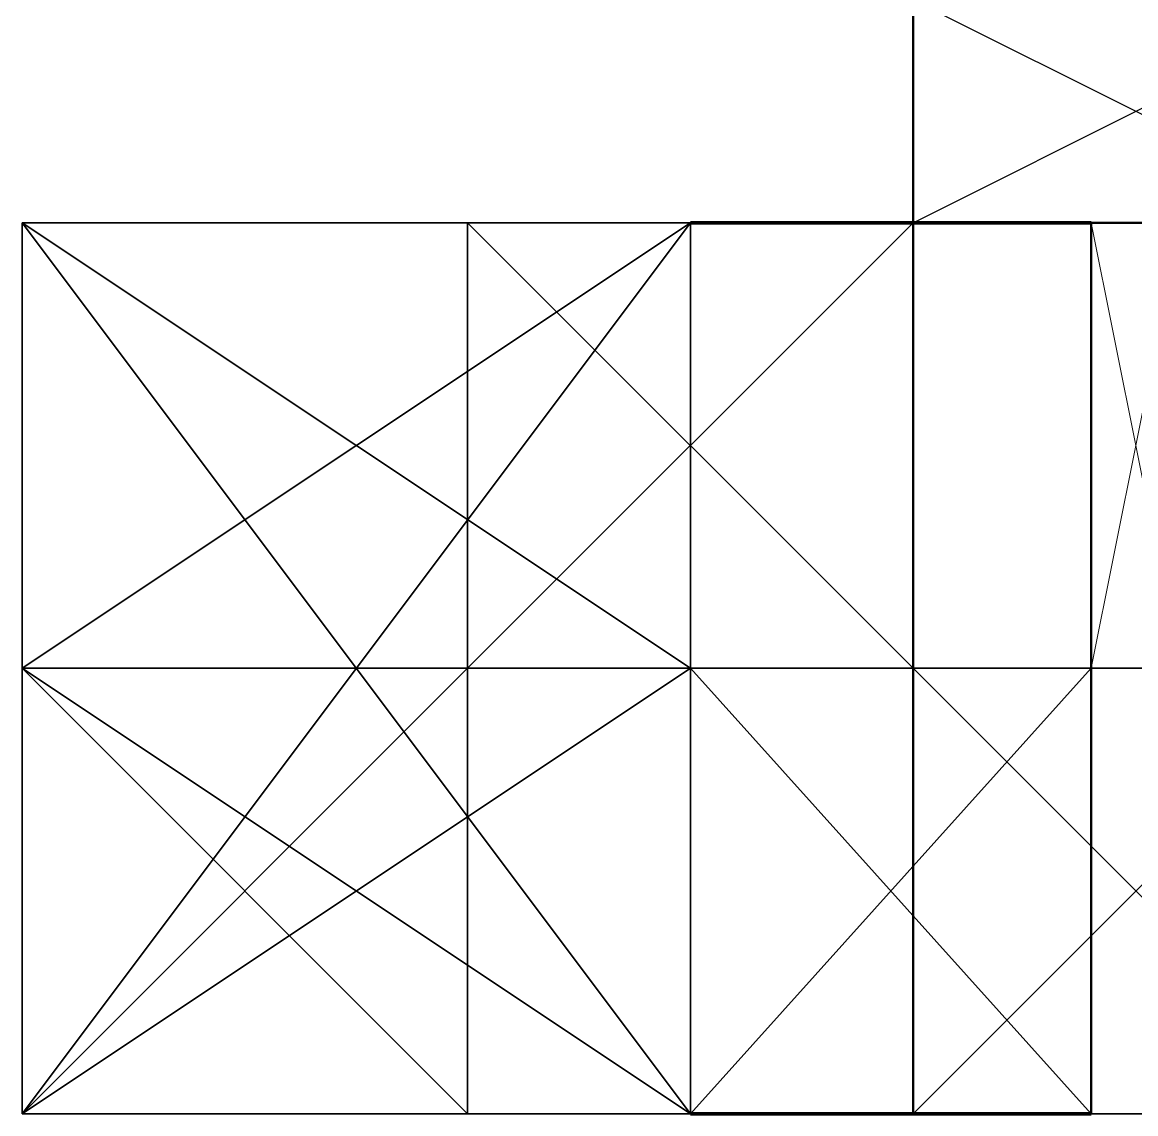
# Model space of a CAD drawing. Header units: metres. Extents: x 0 to 40, y 0 to 40.
# Drawn here: x 0 to 20, y 0 to 19.6 of the extents above; entities that cross this region are included whole.
import ezdxf

# ---------------------------------------------------------------- set-up
doc = ezdxf.new("R2010")
doc.units = ezdxf.units.M
for name, color, linetype, lineweight in [('beam_x', 3, 'Continuous', 35), ('beam_y', 30, 'Continuous', 35), ('brace_floor', 7, 'Continuous', 18), ('brace_space', 250, 'Continuous', 35), ('brace_xz', 1, 'Continuous', 25), ('brace_yz', 6, 'Continuous', 25), ('bridge_beam', 6, 'Continuous', 50), ('bridge_brace_bot', 220, 'Continuous', 30), ('bridge_brace_face', 230, 'Continuous', 30), ('bridge_brace_top', 210, 'Continuous', 30), ('bridge_column', 200, 'Continuous', 40), ('bridge_shear_yz', 10, 'Continuous', 40), ('bridge_truss_side', 6, 'Continuous', 35), ('column', 5, 'Continuous', 50), ('core_wall', 44, 'Continuous', 50), ('shear_wall_xz', 140, 'Continuous', 70)]:
    doc.layers.add(name, color=color, linetype=linetype, lineweight=lineweight)

msp = doc.modelspace()

# ---------------------------------------------------------------- linework, layer by layer
at = {"layer": 'beam_x'}
for p, q in [((0, 16), (8, 16)), ((0, 16, 9), (8, 16, 9)), ((0, 16, 15), (8, 16, 15)), ((0, 16, 21), (8, 16, 21)), ((0, 16, 27), (8, 16, 27)), ((0, 16, 33), (8, 16, 33)), ((0, 16, 39), (8, 16, 39)), ((0, 16, 45), (8, 16, 45)), ((0, 16, 51), (8, 16, 51)), ((0, 16, 57), (8, 16, 57)), ((0, 16, 63), (8, 16, 63)), ((0, 16, 69), (8, 16, 69)), ((0, 16, 75), (8, 16, 75)), ((8, 16), (16, 16)), ((8, 16, 9), (16, 16, 9)), ((8, 16, 15), (16, 16, 15)), ((8, 16, 21), (16, 16, 21)), ((8, 16, 27), (16, 16, 27)), ((8, 16, 33), (16, 16, 33)), ((8, 16, 39), (16, 16, 39)), ((8, 16, 45), (16, 16, 45)), ((8, 16, 51), (16, 16, 51)), ((8, 16, 57), (16, 16, 57)), ((8, 16, 63), (16, 16, 63)), ((8, 16, 69), (16, 16, 69)), ((8, 16, 75), (16, 16, 75)), ((12, 16, 81), (19.2, 16, 81)), ((12, 16, 87), (19.2, 16, 87)), ((12, 16, 93), (19.2, 16, 93)), ((12, 16, 99), (19.2, 16, 99)), ((12, 16, 105), (19.2, 16, 105)), ((12, 16, 111), (19.2, 16, 111)), ((12, 16, 117), (19.2, 16, 117)), ((12, 16, 123), (19.2, 16, 123)), ((12, 16, 129), (19.2, 16, 129)), ((12, 16, 135), (19.2, 16, 135)), ((12, 16, 141), (19.2, 16, 141)), ((12, 16, 147), (19.2, 16, 147)), ((12, 16, 153), (19.2, 16, 153)), ((16, 16), (24, 16)), ((16, 16, 9), (24, 16, 9)), ((16, 16, 15), (24, 16, 15)), ((16, 16, 21), (24, 16, 21)), ((16, 16, 27), (24, 16, 27)), ((16, 16, 33), (24, 16, 33)), ((16, 16, 39), (24, 16, 39)), ((16, 16, 45), (24, 16, 45)), ((16, 16, 51), (24, 16, 51)), ((16, 16, 57), (24, 16, 57)), ((16, 16, 63), (24, 16, 63)), ((16, 16, 69), (24, 16, 69)), ((16, 16, 75), (24, 16, 75)), ((19.2, 16, 81), (20.8, 16, 81)), ((19.2, 16, 87), (20.8, 16, 87)), ((19.2, 16, 93), (20.8, 16, 93)), ((19.2, 16, 99), (20.8, 16, 99)), ((19.2, 16, 105), (20.8, 16, 105)), ((19.2, 16, 111), (20.8, 16, 111)), ((19.2, 16, 117), (20.8, 16, 117)), ((19.2, 16, 123), (20.8, 16, 123)), ((19.2, 16, 129), (20.8, 16, 129)), ((19.2, 16, 135), (20.8, 16, 135)), ((19.2, 16, 141), (20.8, 16, 141)), ((19.2, 16, 147), (20.8, 16, 147)), ((19.2, 16, 153), (20.8, 16, 153)), ((0, 8), (8, 8)), ((0, 8, 9), (8, 8, 9)), ((0, 8, 15), (8, 8, 15)), ((0, 8, 21), (8, 8, 21)), ((0, 8, 27), (8, 8, 27)), ((0, 8, 33), (8, 8, 33)), ((0, 8, 39), (8, 8, 39)), ((0, 8, 45), (8, 8, 45)), ((0, 8, 51), (8, 8, 51)), ((0, 8, 57), (8, 8, 57)), ((0, 8, 63), (8, 8, 63)), ((0, 8, 69), (8, 8, 69)), ((0, 8, 75), (8, 8, 75)), ((8, 8), (16, 8)), ((8, 8, 9), (16, 8, 9)), ((8, 8, 15), (16, 8, 15)), ((8, 8, 21), (16, 8, 21)), ((8, 8, 27), (16, 8, 27)), ((8, 8, 33), (16, 8, 33)), ((8, 8, 39), (16, 8, 39)), ((8, 8, 45), (16, 8, 45)), ((8, 8, 51), (16, 8, 51)), ((8, 8, 57), (16, 8, 57)), ((8, 8, 63), (16, 8, 63)), ((8, 8, 69), (16, 8, 69)), ((8, 8, 75), (16, 8, 75)), ((12, 8, 81), (19.2, 8, 81)), ((12, 8, 87), (19.2, 8, 87)), ((12, 8, 93), (19.2, 8, 93)), ((12, 8, 99), (19.2, 8, 99)), ((12, 8, 105), (19.2, 8, 105)), ((12, 8, 111), (19.2, 8, 111)), ((12, 8, 117), (19.2, 8, 117)), ((12, 8, 123), (19.2, 8, 123)), ((12, 8, 129), (19.2, 8, 129)), ((12, 8, 135), (19.2, 8, 135)), ((12, 8, 141), (19.2, 8, 141)), ((12, 8, 147), (19.2, 8, 147)), ((12, 8, 153), (19.2, 8, 153)), ((16, 8), (24, 8)), ((16, 8, 9), (24, 8, 9)), ((16, 8, 15), (24, 8, 15)), ((16, 8, 21), (24, 8, 21)), ((16, 8, 27), (24, 8, 27)), ((16, 8, 33), (24, 8, 33)), ((16, 8, 39), (24, 8, 39)), ((16, 8, 45), (24, 8, 45)), ((16, 8, 51), (24, 8, 51)), ((16, 8, 57), (24, 8, 57)), ((16, 8, 63), (24, 8, 63)), ((16, 8, 69), (24, 8, 69)), ((16, 8, 75), (24, 8, 75)), ((19.2, 8, 81), (20.8, 8, 81)), ((19.2, 8, 87), (20.8, 8, 87)), ((19.2, 8, 93), (20.8, 8, 93)), ((19.2, 8, 99), (20.8, 8, 99)), ((19.2, 8, 105), (20.8, 8, 105)), ((19.2, 8, 111), (20.8, 8, 111)), ((19.2, 8, 117), (20.8, 8, 117)), ((19.2, 8, 123), (20.8, 8, 123)), ((19.2, 8, 129), (20.8, 8, 129)), ((19.2, 8, 135), (20.8, 8, 135)), ((19.2, 8, 141), (20.8, 8, 141)), ((19.2, 8, 147), (20.8, 8, 147)), ((19.2, 8, 153), (20.8, 8, 153)), ((0, 0), (8, 0)), ((0, 0, 9), (8, 0, 9)), ((0, 0, 15), (8, 0, 15)), ((0, 0, 21), (8, 0, 21)), ((0, 0, 27), (8, 0, 27)), ((0, 0, 33), (8, 0, 33)), ((0, 0, 39), (8, 0, 39)), ((0, 0, 45), (8, 0, 45)), ((0, 0, 51), (8, 0, 51)), ((0, 0, 57), (8, 0, 57)), ((0, 0, 63), (8, 0, 63)), ((0, 0, 69), (8, 0, 69)), ((0, 0, 75), (8, 0, 75)), ((8, 0), (16, 0)), ((8, 0, 9), (16, 0, 9)), ((8, 0, 15), (16, 0, 15)), ((8, 0, 21), (16, 0, 21)), ((8, 0, 27), (16, 0, 27)), ((8, 0, 33), (16, 0, 33)), ((8, 0, 39), (16, 0, 39)), ((8, 0, 45), (16, 0, 45)), ((8, 0, 51), (16, 0, 51)), ((8, 0, 57), (16, 0, 57)), ((8, 0, 63), (16, 0, 63)), ((8, 0, 69), (16, 0, 69)), ((8, 0, 75), (16, 0, 75)), ((12, 0, 81), (19.2, 0, 81)), ((12, 0, 87), (19.2, 0, 87)), ((12, 0, 93), (19.2, 0, 93)), ((12, 0, 99), (19.2, 0, 99)), ((12, 0, 105), (19.2, 0, 105)), ((12, 0, 111), (19.2, 0, 111)), ((12, 0, 117), (19.2, 0, 117)), ((12, 0, 123), (19.2, 0, 123)), ((12, 0, 129), (19.2, 0, 129)), ((12, 0, 135), (19.2, 0, 135)), ((12, 0, 141), (19.2, 0, 141)), ((12, 0, 147), (19.2, 0, 147)), ((12, 0, 153), (19.2, 0, 153)), ((16, 0), (24, 0)), ((16, 0, 9), (24, 0, 9)), ((16, 0, 15), (24, 0, 15)), ((16, 0, 21), (24, 0, 21)), ((16, 0, 27), (24, 0, 27)), ((16, 0, 33), (24, 0, 33)), ((16, 0, 39), (24, 0, 39)), ((16, 0, 45), (24, 0, 45)), ((16, 0, 51), (24, 0, 51)), ((16, 0, 57), (24, 0, 57)), ((16, 0, 63), (24, 0, 63)), ((16, 0, 69), (24, 0, 69)), ((16, 0, 75), (24, 0, 75)), ((19.2, 0, 81), (20.8, 0, 81)), ((19.2, 0, 87), (20.8, 0, 87)), ((19.2, 0, 93), (20.8, 0, 93)), ((19.2, 0, 99), (20.8, 0, 99)), ((19.2, 0, 105), (20.8, 0, 105)), ((19.2, 0, 111), (20.8, 0, 111)), ((19.2, 0, 117), (20.8, 0, 117)), ((19.2, 0, 123), (20.8, 0, 123)), ((19.2, 0, 129), (20.8, 0, 129)), ((19.2, 0, 135), (20.8, 0, 135)), ((19.2, 0, 141), (20.8, 0, 141)), ((19.2, 0, 147), (20.8, 0, 147)), ((19.2, 0, 153), (20.8, 0, 153))]:
    msp.add_line(p, q, dxfattribs=at)
at = {"layer": 'beam_y'}
for p, q in [((0, 8), (0, 16)), ((0, 8, 9), (0, 16, 9)), ((0, 8, 15), (0, 16, 15)), ((0, 8, 21), (0, 16, 21)), ((0, 8, 27), (0, 16, 27)), ((0, 8, 33), (0, 16, 33)), ((0, 8, 39), (0, 16, 39)), ((0, 8, 45), (0, 16, 45)), ((0, 8, 51), (0, 16, 51)), ((0, 8, 57), (0, 16, 57)), ((0, 8, 63), (0, 16, 63)), ((0, 8, 69), (0, 16, 69)), ((0, 8, 75), (0, 16, 75)), ((8, 8), (8, 16)), ((8, 8, 9), (8, 16, 9)), ((8, 8, 15), (8, 16, 15)), ((8, 8, 21), (8, 16, 21)), ((8, 8, 27), (8, 16, 27)), ((8, 8, 33), (8, 16, 33)), ((8, 8, 39), (8, 16, 39)), ((8, 8, 45), (8, 16, 45)), ((8, 8, 51), (8, 16, 51)), ((8, 8, 57), (8, 16, 57)), ((8, 8, 63), (8, 16, 63)), ((8, 8, 69), (8, 16, 69)), ((8, 8, 75), (8, 16, 75)), ((12, 8, 81), (12, 16, 81)), ((12, 8, 87), (12, 16, 87)), ((12, 8, 93), (12, 16, 93)), ((12, 8, 99), (12, 16, 99)), ((12, 8, 105), (12, 16, 105)), ((12, 8, 111), (12, 16, 111)), ((12, 8, 117), (12, 16, 117)), ((12, 8, 123), (12, 16, 123)), ((12, 8, 129), (12, 16, 129)), ((12, 8, 135), (12, 16, 135)), ((12, 8, 141), (12, 16, 141)), ((12, 8, 147), (12, 16, 147)), ((12, 8, 153), (12, 16, 153)), ((16, 8), (16, 16)), ((16, 8, 9), (16, 16, 9)), ((16, 8, 15), (16, 16, 15)), ((16, 8, 21), (16, 16, 21)), ((16, 8, 27), (16, 16, 27)), ((16, 8, 33), (16, 16, 33)), ((16, 8, 39), (16, 16, 39)), ((16, 8, 45), (16, 16, 45)), ((16, 8, 51), (16, 16, 51)), ((16, 8, 57), (16, 16, 57)), ((16, 8, 63), (16, 16, 63)), ((16, 8, 69), (16, 16, 69)), ((16, 8, 75), (16, 16, 75)), ((19.2, 8, 81), (19.2, 16, 81)), ((19.2, 8, 87), (19.2, 16, 87)), ((19.2, 8, 93), (19.2, 16, 93)), ((19.2, 8, 99), (19.2, 16, 99)), ((19.2, 8, 105), (19.2, 16, 105)), ((19.2, 8, 111), (19.2, 16, 111)), ((19.2, 8, 117), (19.2, 16, 117)), ((19.2, 8, 123), (19.2, 16, 123)), ((19.2, 8, 129), (19.2, 16, 129)), ((19.2, 8, 135), (19.2, 16, 135)), ((19.2, 8, 141), (19.2, 16, 141)), ((19.2, 8, 147), (19.2, 16, 147)), ((19.2, 8, 153), (19.2, 16, 153)), ((0, 0), (0, 8)), ((0, 0, 9), (0, 8, 9)), ((0, 0, 15), (0, 8, 15)), ((0, 0, 21), (0, 8, 21)), ((0, 0, 27), (0, 8, 27)), ((0, 0, 33), (0, 8, 33)), ((0, 0, 39), (0, 8, 39)), ((0, 0, 45), (0, 8, 45)), ((0, 0, 51), (0, 8, 51)), ((0, 0, 57), (0, 8, 57)), ((0, 0, 63), (0, 8, 63)), ((0, 0, 69), (0, 8, 69)), ((0, 0, 75), (0, 8, 75)), ((8, 0), (8, 8)), ((8, 0, 9), (8, 8, 9)), ((8, 0, 15), (8, 8, 15)), ((8, 0, 21), (8, 8, 21)), ((8, 0, 27), (8, 8, 27)), ((8, 0, 33), (8, 8, 33)), ((8, 0, 39), (8, 8, 39)), ((8, 0, 45), (8, 8, 45)), ((8, 0, 51), (8, 8, 51)), ((8, 0, 57), (8, 8, 57)), ((8, 0, 63), (8, 8, 63)), ((8, 0, 69), (8, 8, 69)), ((8, 0, 75), (8, 8, 75)), ((12, 0, 81), (12, 8, 81)), ((12, 0, 87), (12, 8, 87)), ((12, 0, 93), (12, 8, 93)), ((12, 0, 99), (12, 8, 99)), ((12, 0, 105), (12, 8, 105)), ((12, 0, 111), (12, 8, 111)), ((12, 0, 117), (12, 8, 117)), ((12, 0, 123), (12, 8, 123)), ((12, 0, 129), (12, 8, 129)), ((12, 0, 135), (12, 8, 135)), ((12, 0, 141), (12, 8, 141)), ((12, 0, 147), (12, 8, 147)), ((12, 0, 153), (12, 8, 153)), ((16, 0), (16, 8)), ((16, 0, 9), (16, 8, 9)), ((16, 0, 15), (16, 8, 15)), ((16, 0, 21), (16, 8, 21)), ((16, 0, 27), (16, 8, 27)), ((16, 0, 33), (16, 8, 33)), ((16, 0, 39), (16, 8, 39)), ((16, 0, 45), (16, 8, 45)), ((16, 0, 51), (16, 8, 51)), ((16, 0, 57), (16, 8, 57)), ((16, 0, 63), (16, 8, 63)), ((16, 0, 69), (16, 8, 69)), ((16, 0, 75), (16, 8, 75)), ((19.2, 0, 81), (19.2, 8, 81)), ((19.2, 0, 87), (19.2, 8, 87)), ((19.2, 0, 93), (19.2, 8, 93)), ((19.2, 0, 99), (19.2, 8, 99)), ((19.2, 0, 105), (19.2, 8, 105)), ((19.2, 0, 111), (19.2, 8, 111)), ((19.2, 0, 117), (19.2, 8, 117)), ((19.2, 0, 123), (19.2, 8, 123)), ((19.2, 0, 129), (19.2, 8, 129)), ((19.2, 0, 135), (19.2, 8, 135)), ((19.2, 0, 141), (19.2, 8, 141)), ((19.2, 0, 147), (19.2, 8, 147)), ((19.2, 0, 153), (19.2, 8, 153))]:
    msp.add_line(p, q, dxfattribs=at)
at = {"layer": 'brace_floor'}
for p, q in [((8, 8), (16, 16)), ((16, 8), (8, 16)), ((8, 8, 39), (16, 16, 39)), ((16, 8, 39), (8, 16, 39)), ((8, 8, 75), (16, 16, 75)), ((16, 8, 75), (8, 16, 75)), ((19.2, 8, 111), (20.8, 16, 111)), ((20.8, 8, 111), (19.2, 16, 111)), ((19.2, 8, 147), (20.8, 16, 147)), ((20.8, 8, 147), (19.2, 16, 147)), ((0, 0), (8, 8)), ((8, 0), (0, 8)), ((0, 0, 39), (8, 8, 39)), ((8, 0, 39), (0, 8, 39)), ((0, 0, 75), (8, 8, 75)), ((8, 0, 75), (0, 8, 75)), ((12, 0, 111), (19.2, 8, 111)), ((19.2, 0, 111), (12, 8, 111)), ((12, 0, 147), (19.2, 8, 147)), ((19.2, 0, 147), (12, 8, 147)), ((16, 0), (24, 8)), ((24, 0), (16, 8)), ((16, 0, 39), (24, 8, 39)), ((24, 0, 39), (16, 8, 39)), ((16, 0, 75), (24, 8, 75)), ((24, 0, 75), (16, 8, 75))]:
    msp.add_line(p, q, dxfattribs=at)
at = {"layer": 'brace_space'}
for p, q in [((0, 0, 75), (12, 16, 81)), ((0, 8, 75), (12, 16, 81)), ((0, 16, 75), (12, 0, 81)), ((0, 16, 75), (12, 8, 81)), ((0, 16, 75), (12, 16, 81)), ((0, 0, 75), (12, 8, 81)), ((0, 8, 75), (12, 0, 81)), ((0, 8, 75), (12, 8, 81)), ((0, 0, 75), (12, 0, 81))]:
    msp.add_line(p, q, dxfattribs=at)
at = {"layer": 'brace_xz'}
for p, q in [((0, 16), (8, 16, 9)), ((8, 16), (0, 16, 9)), ((0, 16, 27), (8, 16, 39)), ((8, 16, 27), (0, 16, 39)), ((0, 16, 51), (8, 16, 63)), ((8, 16, 51), (0, 16, 63)), ((8, 16), (16, 16, 9)), ((16, 16), (8, 16, 9)), ((8, 16, 15), (16, 16, 27)), ((16, 16, 15), (8, 16, 27)), ((8, 16, 39), (16, 16, 51)), ((16, 16, 39), (8, 16, 51)), ((8, 16, 63), (16, 16, 75)), ((16, 16, 63), (8, 16, 75)), ((12, 16, 87), (19.2, 16, 99)), ((19.2, 16, 87), (12, 16, 99)), ((12, 16, 99), (19.2, 16, 111)), ((19.2, 16, 99), (12, 16, 111)), ((12, 16, 111), (19.2, 16, 123)), ((19.2, 16, 111), (12, 16, 123)), ((12, 16, 123), (19.2, 16, 135)), ((19.2, 16, 123), (12, 16, 135)), ((12, 16, 135), (19.2, 16, 147)), ((19.2, 16, 135), (12, 16, 147)), ((16, 16), (24, 16, 9)), ((24, 16), (16, 16, 9)), ((16, 16, 27), (24, 16, 39)), ((24, 16, 27), (16, 16, 39)), ((16, 16, 51), (24, 16, 63)), ((24, 16, 51), (16, 16, 63)), ((0, 8), (8, 8, 9)), ((8, 8), (0, 8, 9)), ((0, 8, 15), (8, 8, 27)), ((8, 8, 15), (0, 8, 27)), ((0, 8, 39), (8, 8, 51)), ((8, 8, 39), (0, 8, 51)), ((0, 8, 63), (8, 8, 75)), ((8, 8, 63), (0, 8, 75)), ((8, 8), (16, 8, 9)), ((16, 8), (8, 8, 9)), ((8, 8, 27), (16, 8, 39)), ((16, 8, 27), (8, 8, 39)), ((8, 8, 51), (16, 8, 63)), ((16, 8, 51), (8, 8, 63)), ((12, 8, 87), (19.2, 8, 99)), ((19.2, 8, 87), (12, 8, 99)), ((12, 8, 99), (19.2, 8, 111)), ((19.2, 8, 99), (12, 8, 111)), ((12, 8, 111), (19.2, 8, 123)), ((19.2, 8, 111), (12, 8, 123)), ((12, 8, 123), (19.2, 8, 135)), ((19.2, 8, 123), (12, 8, 135)), ((12, 8, 135), (19.2, 8, 147)), ((19.2, 8, 135), (12, 8, 147)), ((16, 8), (24, 8, 9)), ((24, 8), (16, 8, 9)), ((16, 8, 15), (24, 8, 27)), ((24, 8, 15), (16, 8, 27)), ((16, 8, 39), (24, 8, 51)), ((24, 8, 39), (16, 8, 51)), ((16, 8, 63), (24, 8, 75)), ((24, 8, 63), (16, 8, 75)), ((0, 0), (8, 0, 9)), ((8, 0), (0, 0, 9)), ((0, 0, 27), (8, 0, 39)), ((8, 0, 27), (0, 0, 39)), ((0, 0, 51), (8, 0, 63)), ((8, 0, 51), (0, 0, 63)), ((8, 0), (16, 0, 9)), ((16, 0), (8, 0, 9)), ((8, 0, 15), (16, 0, 27)), ((16, 0, 15), (8, 0, 27)), ((8, 0, 39), (16, 0, 51)), ((16, 0, 39), (8, 0, 51)), ((8, 0, 63), (16, 0, 75)), ((16, 0, 63), (8, 0, 75)), ((12, 0, 87), (19.2, 0, 99)), ((19.2, 0, 87), (12, 0, 99)), ((12, 0, 99), (19.2, 0, 111)), ((19.2, 0, 99), (12, 0, 111)), ((12, 0, 111), (19.2, 0, 123)), ((19.2, 0, 111), (12, 0, 123)), ((12, 0, 123), (19.2, 0, 135)), ((19.2, 0, 123), (12, 0, 135)), ((12, 0, 135), (19.2, 0, 147)), ((19.2, 0, 135), (12, 0, 147)), ((16, 0), (24, 0, 9)), ((24, 0), (16, 0, 9)), ((16, 0, 27), (24, 0, 39)), ((24, 0, 27), (16, 0, 39)), ((16, 0, 51), (24, 0, 63)), ((24, 0, 51), (16, 0, 63))]:
    msp.add_line(p, q, dxfattribs=at)
at = {"layer": 'brace_yz'}
for p, q in [((0, 8), (0, 16, 9)), ((0, 16), (0, 8, 9)), ((0, 8, 15), (0, 16, 27)), ((0, 16, 15), (0, 8, 27)), ((0, 8, 27), (0, 16, 39)), ((0, 16, 27), (0, 8, 39)), ((0, 8, 39), (0, 16, 51)), ((0, 16, 39), (0, 8, 51)), ((0, 8, 51), (0, 16, 63)), ((0, 16, 51), (0, 8, 63)), ((0, 8, 63), (0, 16, 75)), ((0, 16, 63), (0, 8, 75)), ((8, 8), (8, 16, 9)), ((8, 16), (8, 8, 9)), ((12, 8, 99), (12, 16, 111)), ((12, 16, 99), (12, 8, 111)), ((12, 8, 123), (12, 16, 135)), ((12, 16, 123), (12, 8, 135)), ((16, 8), (16, 16, 9)), ((16, 16), (16, 8, 9)), ((0, 0), (0, 8, 9)), ((0, 8), (0, 0, 9)), ((0, 0, 15), (0, 8, 27)), ((0, 8, 15), (0, 0, 27)), ((0, 0, 27), (0, 8, 39)), ((0, 8, 27), (0, 0, 39)), ((0, 0, 39), (0, 8, 51)), ((0, 8, 39), (0, 0, 51)), ((0, 0, 51), (0, 8, 63)), ((0, 8, 51), (0, 0, 63)), ((0, 0, 63), (0, 8, 75)), ((0, 8, 63), (0, 0, 75)), ((8, 0), (8, 8, 9)), ((8, 8), (8, 0, 9)), ((12, 0, 99), (12, 8, 111)), ((12, 8, 99), (12, 0, 111)), ((12, 0, 123), (12, 8, 135)), ((12, 8, 123), (12, 0, 135)), ((16, 0), (16, 8, 9)), ((16, 8), (16, 0, 9))]:
    msp.add_line(p, q, dxfattribs=at)
at = {"layer": 'bridge_beam'}
for p, q in [((16, 16, 33), (16, 20, 33)), ((16, 16, 39), (16, 20, 39)), ((16, 16, 69), (16, 20, 69)), ((16, 16, 75), (16, 20, 75)), ((16, 16, 105), (16, 20, 105)), ((16, 16, 111), (16, 20, 111)), ((16, 16, 141), (16, 20, 141)), ((16, 16, 153), (16, 20, 153)), ((16, 16, 33), (24, 16, 33)), ((16, 16, 39), (24, 16, 39)), ((16, 16, 69), (24, 16, 69)), ((16, 16, 75), (24, 16, 75)), ((16, 16, 105), (24, 16, 105)), ((16, 16, 111), (24, 16, 111)), ((16, 16, 141), (24, 16, 141)), ((16, 16, 153), (24, 16, 153))]:
    msp.add_line(p, q, dxfattribs=at)
at = {"layer": 'bridge_brace_bot'}
for p, q in [((16, 16, 33), (24, 20, 33)), ((24, 16, 33), (16, 20, 33)), ((16, 16, 69), (24, 20, 69)), ((24, 16, 69), (16, 20, 69)), ((16, 16, 105), (24, 20, 105)), ((24, 16, 105), (16, 20, 105)), ((16, 16, 141), (24, 20, 141)), ((24, 16, 141), (16, 20, 141))]:
    msp.add_line(p, q, dxfattribs=at)
at = {"layer": 'bridge_brace_face'}
for p, q in [((16, 16, 33), (24, 16, 39)), ((24, 16, 33), (16, 16, 39)), ((16, 16, 69), (24, 16, 75)), ((24, 16, 69), (16, 16, 75)), ((16, 16, 105), (24, 16, 111)), ((24, 16, 105), (16, 16, 111)), ((16, 16, 141), (24, 16, 153)), ((24, 16, 141), (16, 16, 153))]:
    msp.add_line(p, q, dxfattribs=at)
at = {"layer": 'bridge_brace_top'}
for p, q in [((16, 16, 39), (24, 20, 39)), ((24, 16, 39), (16, 20, 39)), ((16, 16, 75), (24, 20, 75)), ((24, 16, 75), (16, 20, 75)), ((16, 16, 111), (24, 20, 111)), ((24, 16, 111), (16, 20, 111)), ((16, 16, 153), (24, 20, 153)), ((24, 16, 153), (16, 20, 153))]:
    msp.add_line(p, q, dxfattribs=at)
at = {"layer": 'bridge_column'}
for p, q in [((16, 16, 33), (16, 16, 39)), ((16, 16, 69), (16, 16, 75)), ((16, 16, 105), (16, 16, 111)), ((16, 16, 141), (16, 16, 153))]:
    msp.add_line(p, q, dxfattribs=at)
at = {"layer": 'bridge_shear_yz'}
for p, q in [((16, 16, 33), (16, 20, 39)), ((16, 16, 39), (16, 20, 33)), ((16, 16, 69), (16, 20, 75)), ((16, 16, 75), (16, 20, 69)), ((16, 16, 105), (16, 20, 111)), ((16, 16, 111), (16, 20, 105)), ((16, 16, 141), (16, 20, 153)), ((16, 16, 153), (16, 20, 141))]:
    msp.add_line(p, q, dxfattribs=at)
at = {"layer": 'bridge_truss_side'}
for p, q in [((16, 16, 33), (16, 20, 39)), ((16, 16, 39), (16, 20, 33)), ((16, 16, 69), (16, 20, 75)), ((16, 16, 75), (16, 20, 69)), ((16, 16, 105), (16, 20, 111)), ((16, 16, 111), (16, 20, 105)), ((16, 16, 141), (16, 20, 153)), ((16, 16, 153), (16, 20, 141))]:
    msp.add_line(p, q, dxfattribs=at)
at = {"layer": 'column'}
for p, q in [((0, 16), (0, 16, 9)), ((0, 16, 9), (0, 16, 15)), ((0, 16, 15), (0, 16, 21)), ((0, 16, 21), (0, 16, 27)), ((0, 16, 27), (0, 16, 33)), ((0, 16, 33), (0, 16, 39)), ((0, 16, 39), (0, 16, 45)), ((0, 16, 45), (0, 16, 51)), ((0, 16, 51), (0, 16, 57)), ((0, 16, 57), (0, 16, 63)), ((0, 16, 63), (0, 16, 69)), ((0, 16, 69), (0, 16, 75)), ((8, 16), (8, 16, 9)), ((8, 16, 9), (8, 16, 15)), ((8, 16, 15), (8, 16, 21)), ((8, 16, 21), (8, 16, 27)), ((8, 16, 27), (8, 16, 33)), ((8, 16, 33), (8, 16, 39)), ((8, 16, 39), (8, 16, 45)), ((8, 16, 45), (8, 16, 51)), ((8, 16, 51), (8, 16, 57)), ((8, 16, 57), (8, 16, 63)), ((8, 16, 63), (8, 16, 69)), ((8, 16, 69), (8, 16, 75)), ((12, 16, 81), (12, 16, 87)), ((12, 16, 87), (12, 16, 93)), ((12, 16, 93), (12, 16, 99)), ((12, 16, 99), (12, 16, 105)), ((12, 16, 105), (12, 16, 111)), ((12, 16, 111), (12, 16, 117)), ((12, 16, 117), (12, 16, 123)), ((12, 16, 123), (12, 16, 129)), ((12, 16, 129), (12, 16, 135)), ((12, 16, 135), (12, 16, 141)), ((12, 16, 141), (12, 16, 147)), ((12, 16, 147), (12, 16, 153)), ((16, 16), (16, 16, 9)), ((16, 16, 9), (16, 16, 15)), ((16, 16, 15), (16, 16, 21)), ((16, 16, 21), (16, 16, 27)), ((16, 16, 27), (16, 16, 33)), ((16, 16, 33), (16, 16, 39)), ((16, 16, 39), (16, 16, 45)), ((16, 16, 45), (16, 16, 51)), ((16, 16, 51), (16, 16, 57)), ((16, 16, 57), (16, 16, 63)), ((16, 16, 63), (16, 16, 69)), ((16, 16, 69), (16, 16, 75)), ((19.2, 16, 81), (19.2, 16, 87)), ((19.2, 16, 87), (19.2, 16, 93)), ((19.2, 16, 93), (19.2, 16, 99)), ((19.2, 16, 99), (19.2, 16, 105)), ((19.2, 16, 105), (19.2, 16, 111)), ((19.2, 16, 111), (19.2, 16, 117)), ((19.2, 16, 117), (19.2, 16, 123)), ((19.2, 16, 123), (19.2, 16, 129)), ((19.2, 16, 129), (19.2, 16, 135)), ((19.2, 16, 135), (19.2, 16, 141)), ((19.2, 16, 141), (19.2, 16, 147)), ((19.2, 16, 147), (19.2, 16, 153)), ((0, 8), (0, 8, 9)), ((0, 8, 9), (0, 8, 15)), ((0, 8, 15), (0, 8, 21)), ((0, 8, 21), (0, 8, 27)), ((0, 8, 27), (0, 8, 33)), ((0, 8, 33), (0, 8, 39)), ((0, 8, 39), (0, 8, 45)), ((0, 8, 45), (0, 8, 51)), ((0, 8, 51), (0, 8, 57)), ((0, 8, 57), (0, 8, 63)), ((0, 8, 63), (0, 8, 69)), ((0, 8, 69), (0, 8, 75)), ((8, 8), (8, 8, 9)), ((8, 8, 9), (8, 8, 15)), ((8, 8, 15), (8, 8, 21)), ((8, 8, 21), (8, 8, 27)), ((8, 8, 27), (8, 8, 33)), ((8, 8, 33), (8, 8, 39)), ((8, 8, 39), (8, 8, 45)), ((8, 8, 45), (8, 8, 51)), ((8, 8, 51), (8, 8, 57)), ((8, 8, 57), (8, 8, 63)), ((8, 8, 63), (8, 8, 69)), ((8, 8, 69), (8, 8, 75)), ((12, 8, 81), (12, 8, 87)), ((12, 8, 87), (12, 8, 93)), ((12, 8, 93), (12, 8, 99)), ((12, 8, 99), (12, 8, 105)), ((12, 8, 105), (12, 8, 111)), ((12, 8, 111), (12, 8, 117)), ((12, 8, 117), (12, 8, 123)), ((12, 8, 123), (12, 8, 129)), ((12, 8, 129), (12, 8, 135)), ((12, 8, 135), (12, 8, 141)), ((12, 8, 141), (12, 8, 147)), ((12, 8, 147), (12, 8, 153)), ((16, 8), (16, 8, 9)), ((16, 8, 9), (16, 8, 15)), ((16, 8, 15), (16, 8, 21)), ((16, 8, 21), (16, 8, 27)), ((16, 8, 27), (16, 8, 33)), ((16, 8, 33), (16, 8, 39)), ((16, 8, 39), (16, 8, 45)), ((16, 8, 45), (16, 8, 51)), ((16, 8, 51), (16, 8, 57)), ((16, 8, 57), (16, 8, 63)), ((16, 8, 63), (16, 8, 69)), ((16, 8, 69), (16, 8, 75)), ((19.2, 8, 81), (19.2, 8, 87)), ((19.2, 8, 87), (19.2, 8, 93)), ((19.2, 8, 93), (19.2, 8, 99)), ((19.2, 8, 99), (19.2, 8, 105)), ((19.2, 8, 105), (19.2, 8, 111)), ((19.2, 8, 111), (19.2, 8, 117)), ((19.2, 8, 117), (19.2, 8, 123)), ((19.2, 8, 123), (19.2, 8, 129)), ((19.2, 8, 129), (19.2, 8, 135)), ((19.2, 8, 135), (19.2, 8, 141)), ((19.2, 8, 141), (19.2, 8, 147)), ((19.2, 8, 147), (19.2, 8, 153)), ((0, 0), (0, 0, 9)), ((0, 0, 9), (0, 0, 15)), ((0, 0, 15), (0, 0, 21)), ((0, 0, 21), (0, 0, 27)), ((0, 0, 27), (0, 0, 33)), ((0, 0, 33), (0, 0, 39)), ((0, 0, 39), (0, 0, 45)), ((0, 0, 45), (0, 0, 51)), ((0, 0, 51), (0, 0, 57)), ((0, 0, 57), (0, 0, 63)), ((0, 0, 63), (0, 0, 69)), ((0, 0, 69), (0, 0, 75)), ((8, 0), (8, 0, 9)), ((8, 0, 9), (8, 0, 15)), ((8, 0, 15), (8, 0, 21)), ((8, 0, 21), (8, 0, 27)), ((8, 0, 27), (8, 0, 33)), ((8, 0, 33), (8, 0, 39)), ((8, 0, 39), (8, 0, 45)), ((8, 0, 45), (8, 0, 51)), ((8, 0, 51), (8, 0, 57)), ((8, 0, 57), (8, 0, 63)), ((8, 0, 63), (8, 0, 69)), ((8, 0, 69), (8, 0, 75)), ((12, 0, 81), (12, 0, 87)), ((12, 0, 87), (12, 0, 93)), ((12, 0, 93), (12, 0, 99)), ((12, 0, 99), (12, 0, 105)), ((12, 0, 105), (12, 0, 111)), ((12, 0, 111), (12, 0, 117)), ((12, 0, 117), (12, 0, 123)), ((12, 0, 123), (12, 0, 129)), ((12, 0, 129), (12, 0, 135)), ((12, 0, 135), (12, 0, 141)), ((12, 0, 141), (12, 0, 147)), ((12, 0, 147), (12, 0, 153)), ((16, 0), (16, 0, 9)), ((16, 0, 9), (16, 0, 15)), ((16, 0, 15), (16, 0, 21)), ((16, 0, 21), (16, 0, 27)), ((16, 0, 27), (16, 0, 33)), ((16, 0, 33), (16, 0, 39)), ((16, 0, 39), (16, 0, 45)), ((16, 0, 45), (16, 0, 51)), ((16, 0, 51), (16, 0, 57)), ((16, 0, 57), (16, 0, 63)), ((16, 0, 63), (16, 0, 69)), ((16, 0, 69), (16, 0, 75)), ((19.2, 0, 81), (19.2, 0, 87)), ((19.2, 0, 87), (19.2, 0, 93)), ((19.2, 0, 93), (19.2, 0, 99)), ((19.2, 0, 99), (19.2, 0, 105)), ((19.2, 0, 105), (19.2, 0, 111)), ((19.2, 0, 111), (19.2, 0, 117)), ((19.2, 0, 117), (19.2, 0, 123)), ((19.2, 0, 123), (19.2, 0, 129)), ((19.2, 0, 129), (19.2, 0, 135)), ((19.2, 0, 135), (19.2, 0, 141)), ((19.2, 0, 141), (19.2, 0, 147)), ((19.2, 0, 147), (19.2, 0, 153))]:
    msp.add_line(p, q, dxfattribs=at)
at = {"layer": 'core_wall'}
for p, q in [((16, 8), (16, 16, 9)), ((16, 16), (16, 8, 9)), ((16, 8, 21), (16, 16, 27)), ((16, 16, 21), (16, 8, 27)), ((16, 8, 39), (16, 16, 45)), ((16, 16, 39), (16, 8, 45)), ((16, 8, 57), (16, 16, 63)), ((16, 16, 57), (16, 8, 63)), ((19.2, 8, 93), (19.2, 16, 99)), ((19.2, 16, 93), (19.2, 8, 99)), ((19.2, 8, 111), (19.2, 16, 117)), ((19.2, 16, 111), (19.2, 8, 117)), ((19.2, 8, 129), (19.2, 16, 135)), ((19.2, 16, 129), (19.2, 8, 135)), ((19.2, 8, 147), (19.2, 16, 153)), ((19.2, 16, 147), (19.2, 8, 153)), ((16, 0), (16, 8, 9)), ((16, 8), (16, 0, 9)), ((16, 0, 21), (16, 8, 27)), ((16, 8, 21), (16, 0, 27)), ((16, 0, 39), (16, 8, 45)), ((16, 8, 39), (16, 0, 45)), ((16, 0, 57), (16, 8, 63)), ((16, 8, 57), (16, 0, 63)), ((19.2, 0, 93), (19.2, 8, 99)), ((19.2, 8, 93), (19.2, 0, 99)), ((19.2, 0, 111), (19.2, 8, 117)), ((19.2, 8, 111), (19.2, 0, 117)), ((19.2, 0, 129), (19.2, 8, 135)), ((19.2, 8, 129), (19.2, 0, 135)), ((19.2, 0, 147), (19.2, 8, 153)), ((19.2, 8, 147), (19.2, 0, 153))]:
    msp.add_line(p, q, dxfattribs=at)
at = {"layer": 'shear_wall_xz'}
for p, q in [((12, 16, 147), (19.2, 16, 153)), ((19.2, 16, 147), (12, 16, 153)), ((12, 0, 147), (19.2, 0, 153)), ((19.2, 0, 147), (12, 0, 153))]:
    msp.add_line(p, q, dxfattribs=at)

doc.saveas('drawing.dxf')
